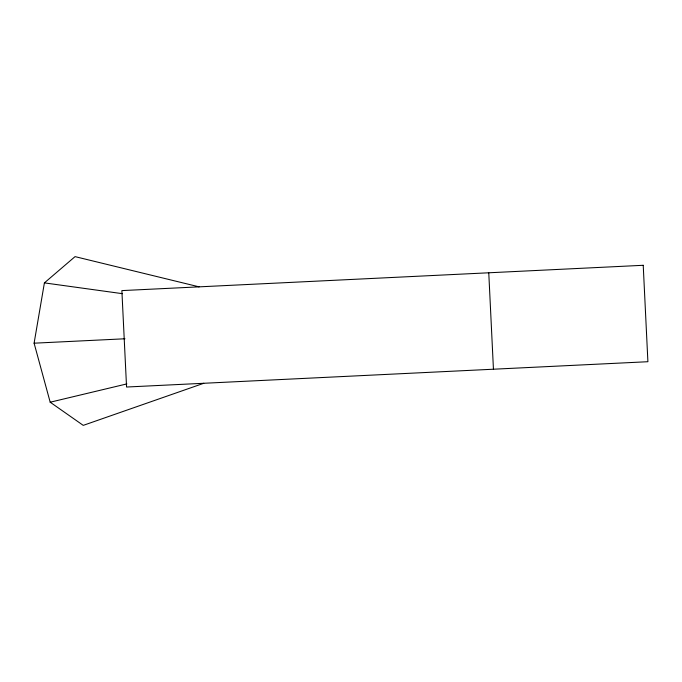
<?xml version="1.0" encoding="UTF-8"?>
<svg xmlns="http://www.w3.org/2000/svg" width="682" height="682" viewBox="0 0 682 682"><rect width="100%" height="100%" fill="white"/><g stroke="black" fill="none" stroke-linecap="round" stroke-linejoin="round"><path stroke-width="1.02" d="M203.782 383.275L83.247 425.372L50.187 402.21L34.1 343.191L44.398 282.885L75.054 256.628L199.101 286.849M50.187 402.21L126.869 383.898M34.1 343.191L124.977 338.775M44.398 282.885L122.487 293.686M488.764 272.791L493.444 369.218M643.22 265.289L121.873 290.6L126.562 387.026L647.9 361.716L643.22 265.289"/></g></svg>
